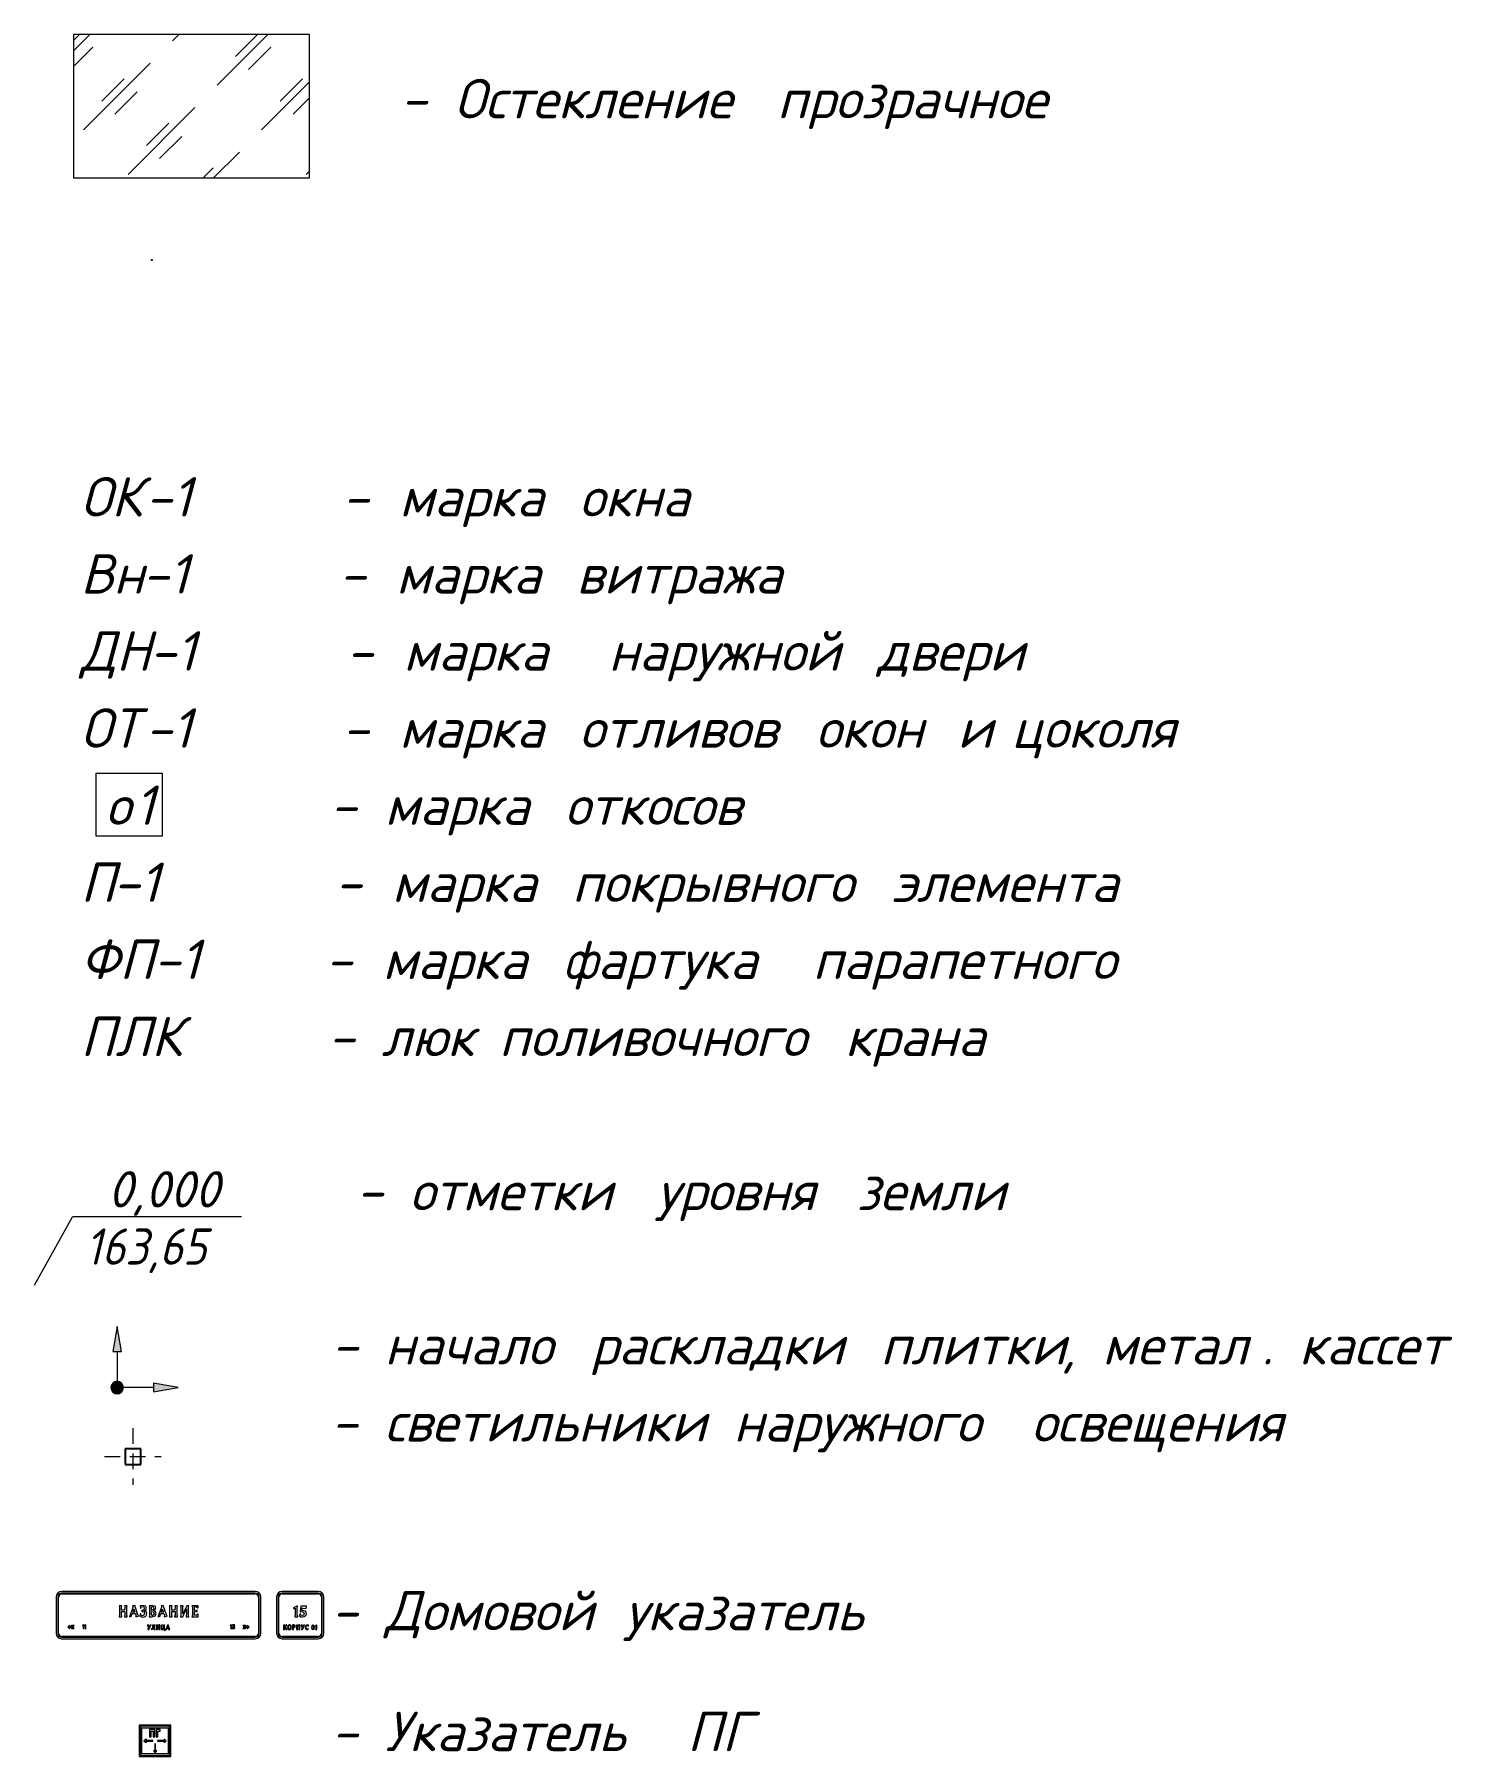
# Model space of a CAD drawing. Header units: millimetres. Extents: x 3914 to 443608, y -156176 to 78197.
# Drawn here: x 431755 to 440762, y -77274 to -66340 of the extents above; entities that cross this region are included whole.
import ezdxf

# ---------------------------------------------------------------- set-up
doc = ezdxf.new("R2010")
doc.units = ezdxf.units.MM
doc.linetypes.add('200_ШТРИХ__ш1_п0_6_', pattern=[160, 100, -60])
for name, color, linetype, lineweight in [('0-1', 7, 'Continuous', 9), ('A-ANNO-NOTE', 7, 'Continuous', 9), ('A-DETL', 7, 'Continuous', 9), ('A-DETL-1', 7, 'Continuous', 13), ('A-DETL-4', 7, 'Continuous', 13), ('A-DETL-GENF', 7, 'Continuous', 9), ('A-DETL-HDLN', 7, '200_ШТРИХ__ш1_п0_6_', 13), ('A-DETL-WIDE', 7, 'Continuous', 25), ('A-GENM', 7, 'Continuous', 9), ('G-ANNO-TEXT', 7, 'Continuous', 9)]:
    doc.layers.add(name, color=color, linetype=linetype, lineweight=lineweight)
doc.layers.add('A-DETL-GENF-6', color=7, linetype='Continuous', lineweight=5, true_color=0xc0c0c0)
doc.styles.add('ISOCPEUR_I_1', font='isocpeui.ttf', dxfattribs={"height": 230})
doc.styles.add('ISOCPEUR_I_2', font='isocpeui.ttf', dxfattribs={"width": 0.9, "height": 250})
doc.styles.add('ISOCPEUR_I_5', font='isocpeui.ttf', dxfattribs={"height": 125})

# ---------------------------------------------------------------- blocks, each defined once
blk = doc.blocks.new('Family - ___-17665052-АР2_Фасады_Условные обозначения')
at = {"layer": 'A-GENM'}
for p, q in [((4052, -17235), (4052, -17465)), ((4062, -17235), (4062, -17465)), ((4067, -17465), (4067, -17235)), ((5317, -17200), (4087, -17200)), ((5317, -17210), (4087, -17210)), ((4087, -17215), (5317, -17215)), ((5337, -17235), (5337, -17465)), ((5342, -17465), (5342, -17235)), ((5352, -17465), (5352, -17235)), ((5452, -17235), (5452, -17465)), ((5462, -17235), (5462, -17465)), ((5467, -17465), (5467, -17235)), ((5717, -17200), (5487, -17200)), ((5717, -17210), (5487, -17210)), ((5487, -17215), (5717, -17215)), ((5737, -17235), (5737, -17465)), ((5742, -17465), (5742, -17235)), ((5752, -17465), (5752, -17235)), ((4470, -17290), (4452, -17290)), ((4452, -17290), (4452, -17292)), ((4452, -17292), (4454, -17299)), ((4454, -17350), (4452, -17357)), ((4452, -17357), (4452, -17360)), ((4452, -17360), (4470, -17360)), ((4454, -17299), (4454, -17350)), ((4467, -17299), (4469, -17292)), ((4467, -17318), (4467, -17299)), ((4487, -17318), (4467, -17318)), ((4467, -17350), (4468, -17326)), ((4470, -17357), (4467, -17350)), ((4468, -17326), (4488, -17326)), ((4469, -17292), (4470, -17290)), ((4470, -17360), (4470, -17357)), ((4504, -17290), (4486, -17290)), ((4486, -17290), (4486, -17292)), ((4486, -17292), (4488, -17299)), ((4488, -17350), (4486, -17357)), ((4486, -17357), (4486, -17360)), ((4486, -17360), (4503, -17360)), ((4488, -17299), (4487, -17318)), ((4488, -17326), (4488, -17350)), ((4501, -17299), (4504, -17292)), ((4501, -17350), (4501, -17299)), ((4503, -17357), (4501, -17350)), ((4503, -17360), (4503, -17357)), ((4504, -17292), (4504, -17290)), ((4522, -17350), (4518, -17357)), ((4518, -17357), (4518, -17360)), ((4518, -17360), (4531, -17357)), ((4540, -17302), (4522, -17350)), ((4531, -17350), (4534, -17339)), ((4531, -17357), (4531, -17350)), ((4534, -17339), (4555, -17339)), ((4551, -17288), (4537, -17292)), ((4537, -17292), (4541, -17295)), ((4537, -17331), (4545, -17310)), ((4552, -17331), (4537, -17331)), ((4541, -17295), (4540, -17302)), ((4545, -17310), (4552, -17331)), ((4571, -17348), (4551, -17288)), ((4555, -17339), (4558, -17350)), ((4558, -17350), (4558, -17360)), ((4558, -17360), (4576, -17357)), ((4576, -17357), (4571, -17348)), ((4586, -17342), (4584, -17357)), ((4584, -17357), (4602, -17362)), ((4604, -17288), (4586, -17292)), ((4586, -17292), (4587, -17306)), ((4589, -17342), (4586, -17342)), ((4587, -17306), (4590, -17306)), ((4593, -17352), (4589, -17342)), ((4590, -17306), (4595, -17297)), ((4602, -17355), (4593, -17352)), ((4595, -17297), (4602, -17295)), ((4596, -17319), (4596, -17328)), ((4600, -17320), (4596, -17319)), ((4596, -17328), (4603, -17327)), ((4609, -17316), (4600, -17320)), ((4602, -17295), (4609, -17297)), ((4610, -17351), (4602, -17355)), ((4602, -17362), (4613, -17360)), ((4603, -17327), (4611, -17330)), ((4620, -17293), (4604, -17288)), ((4609, -17297), (4612, -17306)), ((4612, -17306), (4609, -17316)), ((4614, -17340), (4610, -17351)), ((4611, -17330), (4614, -17340)), ((4612, -17322), (4621, -17316)), ((4623, -17328), (4612, -17322)), ((4613, -17360), (4621, -17356)), ((4625, -17305), (4620, -17293)), ((4621, -17316), (4625, -17305)), ((4621, -17356), (4626, -17349)), ((4628, -17340), (4623, -17328)), ((4626, -17349), (4628, -17340)), ((4664, -17290), (4642, -17290)), ((4642, -17290), (4643, -17292)), ((4645, -17351), (4642, -17358)), ((4642, -17358), (4642, -17360)), ((4642, -17360), (4660, -17360)), ((4643, -17292), (4645, -17299)), ((4645, -17299), (4645, -17351)), ((4658, -17299), (4659, -17296)), ((4658, -17320), (4658, -17299)), ((4668, -17316), (4658, -17320)), ((4658, -17347), (4658, -17326)), ((4658, -17326), (4670, -17330)), ((4659, -17352), (4658, -17347)), ((4659, -17296), (4662, -17295)), ((4663, -17353), (4659, -17352)), ((4660, -17360), (4680, -17354)), ((4662, -17295), (4669, -17298)), ((4671, -17349), (4663, -17353)), ((4680, -17293), (4664, -17290)), ((4672, -17305), (4668, -17316)), ((4669, -17298), (4672, -17305)), ((4670, -17330), (4674, -17341)), ((4671, -17321), (4681, -17315)), ((4683, -17328), (4671, -17321)), ((4674, -17341), (4671, -17349)), ((4684, -17298), (4680, -17293)), ((4680, -17354), (4686, -17347)), ((4681, -17315), (4685, -17305)), ((4688, -17339), (4683, -17328)), ((4685, -17305), (4684, -17298)), ((4686, -17347), (4688, -17339)), ((4703, -17350), (4699, -17357)), ((4699, -17357), (4699, -17360)), ((4699, -17360), (4712, -17357)), ((4721, -17302), (4703, -17350)), ((4712, -17350), (4716, -17339)), ((4712, -17357), (4712, -17350)), ((4716, -17339), (4736, -17339)), ((4732, -17288), (4718, -17292)), ((4718, -17292), (4722, -17295)), ((4719, -17331), (4726, -17310)), ((4733, -17331), (4719, -17331)), ((4722, -17295), (4721, -17302)), ((4726, -17310), (4733, -17331)), ((4753, -17348), (4732, -17288)), ((4736, -17339), (4740, -17350)), ((4740, -17350), (4739, -17360)), ((4739, -17360), (4758, -17357)), ((4758, -17357), (4753, -17348)), ((4788, -17290), (4770, -17290)), ((4770, -17290), (4771, -17292)), ((4771, -17292), (4773, -17299)), ((4773, -17350), (4771, -17357)), ((4771, -17357), (4771, -17360)), ((4771, -17360), (4789, -17360)), ((4773, -17299), (4773, -17350)), ((4786, -17299), (4788, -17292)), ((4786, -17318), (4786, -17299)), ((4806, -17318), (4786, -17318)), ((4786, -17350), (4787, -17326)), ((4788, -17357), (4786, -17350)), ((4787, -17326), (4807, -17326)), ((4788, -17292), (4788, -17290)), ((4789, -17360), (4788, -17357)), ((4807, -17350), (4804, -17357)), ((4804, -17357), (4804, -17360)), ((4804, -17360), (4822, -17360)), ((4822, -17290), (4805, -17290)), ((4805, -17290), (4805, -17292)), ((4805, -17292), (4807, -17299)), ((4807, -17299), (4806, -17318)), ((4807, -17326), (4807, -17350)), ((4820, -17299), (4822, -17292)), ((4820, -17350), (4820, -17299)), ((4822, -17357), (4820, -17350)), ((4822, -17292), (4822, -17290)), ((4822, -17360), (4822, -17357)), ((4859, -17290), (4842, -17290)), ((4842, -17290), (4842, -17292)), ((4842, -17292), (4844, -17298)), ((4844, -17351), (4842, -17358)), ((4842, -17358), (4842, -17360)), ((4842, -17360), (4856, -17360)), ((4844, -17298), (4844, -17351)), ((4856, -17360), (4863, -17345)), ((4881, -17290), (4857, -17342)), ((4857, -17298), (4859, -17292)), ((4857, -17342), (4857, -17298)), ((4859, -17292), (4859, -17290)), ((4863, -17345), (4880, -17310)), ((4880, -17351), (4878, -17357)), ((4878, -17357), (4878, -17360)), ((4878, -17360), (4894, -17360)), ((4880, -17310), (4880, -17351)), ((4894, -17290), (4881, -17290)), ((4892, -17298), (4894, -17292)), ((4892, -17351), (4892, -17298)), ((4895, -17358), (4892, -17351)), ((4894, -17292), (4894, -17290)), ((4894, -17360), (4895, -17358)), ((4953, -17290), (4914, -17290)), ((4914, -17290), (4914, -17292)), ((4914, -17292), (4917, -17299)), ((4915, -17357), (4914, -17360)), ((4914, -17360), (4953, -17360)), ((4917, -17350), (4915, -17357)), ((4917, -17299), (4917, -17350)), ((4930, -17320), (4931, -17296)), ((4933, -17320), (4930, -17320)), ((4930, -17353), (4930, -17326)), ((4930, -17326), (4933, -17326)), ((4944, -17351), (4930, -17353)), ((4931, -17296), (4933, -17296)), ((4933, -17296), (4939, -17296)), ((4947, -17318), (4933, -17320)), ((4933, -17326), (4947, -17328)), ((4939, -17296), (4945, -17299)), ((4952, -17344), (4944, -17351)), ((4945, -17299), (4951, -17304)), ((4947, -17328), (4947, -17318)), ((4951, -17304), (4954, -17304)), ((4954, -17344), (4952, -17344)), ((4954, -17304), (4953, -17290)), ((4953, -17360), (4954, -17344)), ((5580, -17293), (5559, -17303)), ((5559, -17303), (5560, -17308)), ((5560, -17308), (5565, -17307)), ((5565, -17307), (5570, -17306)), ((5568, -17357), (5567, -17360)), ((5567, -17360), (5586, -17360)), ((5570, -17350), (5568, -17357)), ((5570, -17306), (5570, -17350)), ((5584, -17293), (5580, -17293)), ((5583, -17308), (5584, -17293)), ((5583, -17350), (5583, -17308)), ((5586, -17357), (5583, -17350)), ((5586, -17360), (5586, -17357)), ((5600, -17341), (5597, -17355)), ((5597, -17355), (5606, -17360)), ((5603, -17341), (5600, -17341)), ((5606, -17294), (5601, -17330)), ((5601, -17330), (5614, -17328)), ((5607, -17350), (5603, -17341)), ((5618, -17294), (5606, -17294)), ((5606, -17360), (5617, -17361)), ((5616, -17353), (5607, -17350)), ((5610, -17321), (5611, -17306)), ((5620, -17320), (5610, -17321)), ((5611, -17306), (5621, -17306)), ((5614, -17328), (5624, -17332)), ((5624, -17350), (5616, -17353)), ((5617, -17361), (5628, -17359)), ((5642, -17293), (5618, -17294)), ((5636, -17325), (5620, -17320)), ((5621, -17306), (5639, -17307)), ((5624, -17332), (5627, -17341)), ((5627, -17341), (5624, -17350)), ((5628, -17359), (5635, -17355)), ((5635, -17355), (5640, -17348)), ((5640, -17331), (5636, -17325)), ((5639, -17307), (5642, -17293)), ((5642, -17339), (5640, -17331)), ((5640, -17348), (5642, -17339)), ((5317, -17485), (4087, -17485)), ((4087, -17490), (5317, -17490)), ((4139, -17415), (4126, -17425)), ((4126, -17425), (4139, -17435)), ((4139, -17422), (4139, -17415)), ((4143, -17422), (4139, -17422)), ((4139, -17435), (4139, -17427)), ((4139, -17427), (4143, -17427)), ((4151, -17415), (4143, -17422)), ((4143, -17427), (4151, -17435)), ((4149, -17422), (4157, -17415)), ((4153, -17422), (4149, -17422)), ((4157, -17435), (4149, -17427)), ((4149, -17427), (4153, -17427)), ((4157, -17415), (4151, -17415)), ((4151, -17435), (4157, -17435)), ((4161, -17415), (4153, -17422)), ((4153, -17427), (4161, -17435)), ((4157, -17425), (4167, -17415)), ((4167, -17435), (4157, -17425)), ((4167, -17415), (4161, -17415)), ((4161, -17435), (4167, -17435)), ((4227, -17411), (4219, -17414)), ((4219, -17414), (4220, -17416)), ((4220, -17416), (4222, -17416)), ((4222, -17416), (4223, -17415)), ((4223, -17415), (4223, -17431)), ((4223, -17431), (4223, -17434)), ((4223, -17434), (4229, -17434)), ((4228, -17416), (4227, -17411)), ((4228, -17431), (4228, -17416)), ((4229, -17434), (4228, -17431)), ((4240, -17411), (4232, -17414)), ((4232, -17414), (4233, -17416)), ((4233, -17416), (4235, -17416)), ((4235, -17416), (4236, -17415)), ((4236, -17415), (4236, -17431)), ((4236, -17431), (4236, -17434)), ((4236, -17434), (4242, -17434)), ((4241, -17416), (4240, -17411)), ((4241, -17431), (4241, -17416)), ((4242, -17434), (4241, -17431)), ((4639, -17412), (4631, -17414)), ((4631, -17414), (4633, -17416)), ((4633, -17416), (4634, -17418)), ((4634, -17418), (4635, -17420)), ((4635, -17438), (4634, -17442)), ((4634, -17442), (4637, -17442)), ((4635, -17420), (4635, -17422)), ((4635, -17422), (4641, -17435)), ((4639, -17437), (4635, -17438)), ((4637, -17442), (4640, -17442)), ((4641, -17420), (4639, -17412)), ((4641, -17435), (4639, -17437)), ((4640, -17442), (4642, -17440)), ((4644, -17427), (4641, -17420)), ((4642, -17440), (4643, -17437)), ((4643, -17437), (4645, -17434)), ((4648, -17416), (4644, -17427)), ((4645, -17434), (4652, -17417)), ((4655, -17412), (4648, -17413)), ((4648, -17413), (4648, -17416)), ((4652, -17417), (4653, -17415)), ((4653, -17415), (4655, -17412)), ((4658, -17437), (4657, -17442)), ((4657, -17442), (4659, -17442)), ((4663, -17433), (4658, -17437)), ((4659, -17442), (4663, -17440)), ((4680, -17412), (4663, -17414)), ((4663, -17414), (4664, -17419)), ((4664, -17419), (4663, -17433)), ((4663, -17440), (4666, -17436)), ((4666, -17436), (4667, -17430)), ((4667, -17424), (4668, -17416)), ((4667, -17430), (4667, -17424)), ((4668, -17416), (4673, -17415)), ((4673, -17438), (4672, -17442)), ((4672, -17442), (4680, -17441)), ((4673, -17415), (4673, -17438)), ((4679, -17416), (4680, -17412)), ((4679, -17438), (4679, -17416)), ((4680, -17441), (4679, -17438)), ((4695, -17412), (4688, -17413)), ((4688, -17413), (4689, -17416)), ((4689, -17438), (4688, -17442)), ((4688, -17442), (4694, -17442)), ((4689, -17416), (4689, -17438)), ((4694, -17442), (4698, -17436)), ((4695, -17416), (4695, -17412)), ((4705, -17412), (4695, -17434)), ((4695, -17434), (4695, -17416)), ((4698, -17436), (4704, -17421)), ((4704, -17421), (4704, -17438)), ((4704, -17438), (4704, -17442)), ((4704, -17442), (4711, -17441)), ((4711, -17412), (4705, -17412)), ((4710, -17416), (4711, -17412)), ((4710, -17438), (4710, -17416)), ((4711, -17441), (4710, -17438)), ((4727, -17412), (4719, -17413)), ((4719, -17413), (4720, -17416)), ((4720, -17438), (4719, -17442)), ((4719, -17442), (4738, -17442)), ((4720, -17416), (4720, -17438)), ((4726, -17416), (4727, -17412)), ((4726, -17438), (4726, -17416)), ((4734, -17438), (4726, -17438)), ((4741, -17412), (4734, -17413)), ((4734, -17413), (4734, -17416)), ((4734, -17416), (4734, -17438)), ((4738, -17442), (4743, -17448)), ((4740, -17416), (4741, -17412)), ((4740, -17436), (4740, -17416)), ((4742, -17438), (4740, -17436)), ((4744, -17438), (4742, -17438)), ((4743, -17448), (4744, -17448)), ((4744, -17448), (4744, -17438)), ((4751, -17438), (4749, -17442)), ((4749, -17442), (4754, -17441)), ((4758, -17417), (4751, -17438)), ((4754, -17438), (4756, -17433)), ((4754, -17441), (4754, -17438)), ((4756, -17433), (4765, -17433)), ((4763, -17411), (4757, -17413)), ((4757, -17413), (4759, -17414)), ((4757, -17430), (4760, -17421)), ((4763, -17430), (4757, -17430)), ((4759, -17414), (4758, -17417)), ((4760, -17421), (4763, -17430)), ((4772, -17437), (4763, -17411)), ((4765, -17433), (4766, -17438)), ((4766, -17438), (4766, -17442)), ((4766, -17442), (4774, -17441)), ((4774, -17441), (4772, -17437)), ((5165, -17411), (5157, -17414)), ((5157, -17414), (5157, -17416)), ((5157, -17416), (5159, -17416)), ((5159, -17416), (5161, -17415)), ((5161, -17431), (5160, -17434)), ((5160, -17434), (5167, -17434)), ((5161, -17415), (5161, -17431)), ((5166, -17416), (5165, -17411)), ((5166, -17431), (5166, -17416)), ((5167, -17434), (5166, -17431)), ((5178, -17410), (5170, -17413)), ((5170, -17413), (5173, -17419)), ((5178, -17424), (5171, -17430)), ((5171, -17430), (5171, -17434)), ((5171, -17434), (5179, -17434)), ((5173, -17419), (5178, -17413)), ((5175, -17430), (5178, -17428)), ((5179, -17430), (5175, -17430)), ((5184, -17412), (5178, -17410)), ((5178, -17413), (5180, -17417)), ((5180, -17417), (5178, -17424)), ((5178, -17428), (5182, -17425)), ((5183, -17430), (5179, -17430)), ((5179, -17434), (5185, -17434)), ((5182, -17425), (5184, -17421)), ((5186, -17429), (5183, -17430)), ((5186, -17417), (5184, -17412)), ((5184, -17421), (5186, -17417)), ((5185, -17434), (5186, -17429)), ((5243, -17415), (5237, -17415)), ((5237, -17415), (5247, -17425)), ((5247, -17425), (5237, -17435)), ((5237, -17435), (5243, -17435)), ((5251, -17422), (5243, -17415)), ((5243, -17435), (5251, -17427)), ((5253, -17415), (5247, -17415)), ((5247, -17415), (5255, -17422)), ((5255, -17427), (5247, -17435)), ((5247, -17435), (5253, -17435)), ((5255, -17422), (5251, -17422)), ((5251, -17427), (5255, -17427)), ((5261, -17422), (5253, -17415)), ((5253, -17435), (5261, -17427)), ((5265, -17422), (5261, -17422)), ((5261, -17427), (5265, -17427)), ((5265, -17415), (5265, -17422)), ((5278, -17425), (5265, -17415)), ((5265, -17435), (5278, -17425)), ((5265, -17427), (5265, -17435)), ((5717, -17485), (5487, -17485)), ((5487, -17490), (5717, -17490)), ((5504, -17412), (5496, -17413)), ((5496, -17413), (5497, -17416)), ((5497, -17438), (5496, -17442)), ((5496, -17442), (5504, -17441)), ((5497, -17416), (5497, -17438)), ((5503, -17416), (5504, -17412)), ((5503, -17425), (5503, -17416)), ((5508, -17419), (5503, -17425)), ((5503, -17427), (5512, -17442)), ((5503, -17438), (5503, -17427)), ((5504, -17441), (5503, -17438)), ((5512, -17412), (5508, -17419)), ((5508, -17425), (5513, -17417)), ((5512, -17431), (5508, -17425)), ((5517, -17412), (5512, -17412)), ((5516, -17438), (5512, -17431)), ((5512, -17442), (5519, -17441)), ((5513, -17417), (5517, -17412)), ((5519, -17441), (5516, -17438)), ((5523, -17421), (5522, -17427)), ((5522, -17427), (5523, -17433)), ((5524, -17417), (5523, -17421)), ((5523, -17433), (5524, -17437)), ((5528, -17413), (5524, -17417)), ((5524, -17437), (5528, -17441)), ((5534, -17411), (5528, -17413)), ((5528, -17424), (5529, -17421)), ((5528, -17427), (5528, -17424)), ((5528, -17431), (5528, -17427)), ((5529, -17435), (5528, -17431)), ((5528, -17441), (5534, -17443)), ((5529, -17418), (5531, -17415)), ((5529, -17421), (5529, -17418)), ((5531, -17438), (5529, -17435)), ((5531, -17415), (5534, -17414)), ((5534, -17439), (5531, -17438)), ((5539, -17412), (5534, -17411)), ((5534, -17414), (5537, -17416)), ((5536, -17439), (5534, -17439)), ((5534, -17443), (5539, -17442)), ((5538, -17436), (5536, -17439)), ((5537, -17416), (5539, -17419)), ((5539, -17433), (5538, -17436)), ((5542, -17415), (5539, -17412)), ((5539, -17419), (5540, -17423)), ((5540, -17430), (5539, -17433)), ((5539, -17442), (5542, -17439)), ((5540, -17423), (5540, -17427)), ((5540, -17427), (5540, -17430)), ((5544, -17418), (5542, -17415)), ((5542, -17439), (5544, -17435)), ((5545, -17422), (5544, -17418)), ((5544, -17435), (5545, -17431)), ((5546, -17427), (5545, -17422)), ((5545, -17431), (5546, -17427)), ((5558, -17412), (5552, -17413)), ((5552, -17413), (5553, -17416)), ((5553, -17438), (5552, -17442)), ((5552, -17442), (5560, -17441)), ((5553, -17416), (5553, -17438)), ((5562, -17412), (5558, -17412)), ((5559, -17415), (5561, -17415)), ((5559, -17426), (5559, -17415)), ((5564, -17424), (5559, -17426)), ((5559, -17438), (5559, -17429)), ((5559, -17429), (5564, -17429)), ((5560, -17441), (5559, -17438)), ((5561, -17415), (5565, -17416)), ((5569, -17414), (5562, -17412)), ((5566, -17419), (5564, -17424)), ((5564, -17429), (5568, -17427)), ((5565, -17416), (5566, -17419)), ((5568, -17427), (5571, -17424)), ((5572, -17420), (5569, -17414)), ((5571, -17424), (5572, -17420)), ((5600, -17412), (5578, -17413)), ((5578, -17413), (5579, -17416)), ((5579, -17438), (5578, -17442)), ((5578, -17442), (5586, -17441)), ((5579, -17416), (5579, -17438)), ((5585, -17438), (5585, -17415)), ((5585, -17415), (5593, -17415)), ((5586, -17441), (5585, -17438)), ((5593, -17438), (5592, -17442)), ((5592, -17442), (5600, -17441)), ((5593, -17415), (5593, -17438)), ((5599, -17416), (5600, -17412)), ((5599, -17438), (5599, -17416)), ((5600, -17441), (5599, -17438)), ((5614, -17412), (5606, -17414)), ((5606, -17414), (5608, -17416)), ((5608, -17416), (5609, -17418)), ((5609, -17418), (5610, -17420)), ((5610, -17420), (5611, -17422)), ((5614, -17437), (5610, -17438)), ((5610, -17438), (5610, -17442)), ((5610, -17442), (5612, -17442)), ((5611, -17422), (5616, -17435)), ((5612, -17442), (5615, -17442)), ((5616, -17420), (5614, -17412)), ((5616, -17435), (5614, -17437)), ((5615, -17442), (5617, -17440)), ((5619, -17427), (5616, -17420)), ((5617, -17440), (5619, -17437)), ((5623, -17416), (5619, -17427)), ((5619, -17437), (5620, -17434)), ((5620, -17434), (5627, -17417)), ((5630, -17412), (5623, -17413)), ((5623, -17413), (5623, -17416)), ((5627, -17417), (5628, -17415)), ((5628, -17415), (5630, -17412)), ((5637, -17416), (5634, -17428)), ((5634, -17428), (5637, -17439)), ((5647, -17411), (5637, -17416)), ((5637, -17439), (5646, -17443)), ((5640, -17427), (5642, -17418)), ((5642, -17436), (5640, -17427)), ((5642, -17418), (5647, -17415)), ((5647, -17439), (5642, -17436)), ((5646, -17443), (5654, -17440)), ((5654, -17414), (5647, -17411)), ((5647, -17415), (5654, -17420)), ((5651, -17437), (5647, -17439)), ((5653, -17434), (5651, -17437)), ((5654, -17440), (5653, -17434)), ((5654, -17420), (5654, -17414)), ((5676, -17417), (5673, -17428)), ((5673, -17428), (5676, -17439)), ((5683, -17413), (5676, -17417)), ((5676, -17439), (5683, -17442)), ((5679, -17428), (5680, -17419)), ((5680, -17437), (5679, -17428)), ((5680, -17419), (5683, -17416)), ((5683, -17440), (5680, -17437)), ((5691, -17417), (5683, -17413)), ((5683, -17416), (5686, -17419)), ((5686, -17437), (5683, -17440)), ((5683, -17442), (5691, -17439)), ((5686, -17419), (5687, -17428)), ((5687, -17428), (5686, -17437)), ((5693, -17428), (5691, -17417)), ((5691, -17439), (5693, -17428)), ((5706, -17413), (5697, -17417)), ((5697, -17417), (5697, -17420)), ((5697, -17420), (5699, -17419)), ((5699, -17419), (5701, -17419)), ((5701, -17438), (5700, -17442)), ((5700, -17442), (5708, -17441)), ((5701, -17419), (5701, -17438)), ((5707, -17413), (5706, -17413)), ((5707, -17420), (5707, -17413)), ((5707, -17438), (5707, -17420)), ((5708, -17441), (5707, -17438)), ((4087, -17500), (5317, -17500)), ((5487, -17500), (5717, -17500))]:
    blk.add_line(p, q, dxfattribs=at)
for centre, radius, start, end in [((4087, -17235), 35, 90, 180), ((4087, -17235), 25, 90, 180), ((4087, -17235), 20, 90, 180), ((5317, -17235), 35, 0, 90), ((5317, -17235), 25, 0, 90), ((5317, -17235), 20, 0, 90), ((5487, -17235), 35, 90, 180), ((5487, -17235), 25, 90, 180), ((5487, -17235), 20, 90, 180), ((5717, -17235), 35, 360, 90), ((5717, -17235), 25, 0, 90), ((5717, -17235), 20, 0, 90), ((4087, -17465), 35, 180, 270), ((4087, -17465), 25, 180, 270), ((4087, -17465), 20, 180, 270), ((5317, -17465), 25, 270, 0), ((5317, -17465), 20, 270, 0), ((5317, -17465), 35, 270, 0), ((5487, -17465), 35, 180, 270), ((5487, -17465), 25, 180, 270), ((5487, -17465), 20, 180, 270), ((5717, -17465), 25, 270, 0), ((5717, -17465), 20, 270, 0), ((5717, -17465), 35, 270, 0)]:
    blk.add_arc(centre, radius, start, end, dxfattribs=at)
blk = doc.blocks.new('Family - ___-17665106-АР2_Фасады_Условные обозначения')
at = {"layer": '0-1'}
h = blk.add_hatch(color=256, dxfattribs=at)
h.paths.add_polyline_path([(4773, -18241), (4773, -18055), (4587, -18055), (4587, -18241)], flags=0)
h.paths.add_polyline_path([(4597, -18231), (4597, -18065), (4763, -18065), (4763, -18231)], flags=0)
h.paths.add_polyline_path([(4681, -18224), (4689, -18214), (4689, -18207), (4683, -18214), (4683, -18168), (4678, -18168), (4678, -18214), (4672, -18207), (4672, -18214)], flags=0)
h.paths.add_polyline_path([(4742, -18156), (4751, -18148), (4742, -18140), (4735, -18140), (4741, -18145), (4695, -18145), (4695, -18151), (4741, -18151), (4735, -18156)], flags=0)
h.paths.add_polyline_path([(4620, -18156), (4627, -18156), (4620, -18151), (4666, -18151), (4666, -18145), (4620, -18145), (4627, -18140), (4620, -18140), (4610, -18148)], flags=0)
h.paths.add_polyline_path([(4669, -18123), (4679, -18123), (4679, -18076), (4646, -18076), (4646, -18123), (4656, -18123), (4656, -18086), (4669, -18086)], flags=0)
h.paths.add_polyline_path([(4698, -18123), (4698, -18086), (4713, -18086), (4713, -18076), (4688, -18076), (4688, -18123)], flags=0)
at = {"layer": 'A-GENM'}
for p, q in [((4780, -18048), (4580, -18048)), ((4580, -18048), (4580, -18248)), ((4773, -18055), (4587, -18055)), ((4587, -18055), (4587, -18241)), ((4597, -18231), (4597, -18065)), ((4597, -18065), (4763, -18065)), ((4620, -18140), (4610, -18148)), ((4610, -18148), (4620, -18156)), ((4620, -18145), (4627, -18140)), ((4627, -18140), (4620, -18140)), ((4666, -18145), (4620, -18145)), ((4627, -18156), (4620, -18151)), ((4620, -18151), (4666, -18151)), ((4679, -18076), (4646, -18076)), ((4646, -18076), (4646, -18123)), ((4646, -18123), (4656, -18123)), ((4656, -18123), (4656, -18086)), ((4656, -18086), (4669, -18086)), ((4666, -18151), (4666, -18145)), ((4669, -18086), (4669, -18123)), ((4669, -18123), (4679, -18123)), ((4679, -18123), (4679, -18076)), ((4713, -18076), (4688, -18076)), ((4688, -18076), (4688, -18123)), ((4688, -18123), (4698, -18123)), ((4741, -18145), (4695, -18145)), ((4695, -18145), (4695, -18151)), ((4695, -18151), (4741, -18151)), ((4698, -18123), (4698, -18086)), ((4698, -18086), (4713, -18086)), ((4713, -18086), (4713, -18076)), ((4742, -18140), (4735, -18140)), ((4735, -18140), (4741, -18145)), ((4741, -18151), (4735, -18156)), ((4751, -18148), (4742, -18140)), ((4742, -18156), (4751, -18148)), ((4763, -18065), (4763, -18231)), ((4773, -18241), (4773, -18055)), ((4780, -18248), (4780, -18048)), ((4580, -18248), (4780, -18248)), ((4587, -18241), (4773, -18241)), ((4763, -18231), (4597, -18231)), ((4620, -18156), (4627, -18156)), ((4678, -18214), (4672, -18207)), ((4672, -18207), (4672, -18214)), ((4672, -18214), (4681, -18224)), ((4683, -18168), (4678, -18168)), ((4678, -18168), (4678, -18214)), ((4681, -18224), (4689, -18214)), ((4683, -18214), (4683, -18168)), ((4689, -18207), (4683, -18214)), ((4689, -18214), (4689, -18207)), ((4735, -18156), (4742, -18156))]:
    blk.add_line(p, q, dxfattribs=at)
blk = doc.blocks.new('ATP_Отметка аннотационная_Угол_ISO2_5 - ATP_Отметка аннатационная_Угол_ISO2_5-17238055-АР2_Фасады_Условные обозначения')
at = {"layer": 'A-ANNO-NOTE'}
blk.add_line((5230, -14821), (4155, -14821), dxfattribs=at)
at = {"layer": 'A-ANNO-NOTE', "insert": (4380, -14531), "char_height": 230, "width": 897.89, "attachment_point": 1, "style": 'ISOCPEUR_I_1'}
blk.add_mtext('0,000', dxfattribs=at)

msp = doc.modelspace()

# ---------------------------------------------------------------- hatches: boundary and pattern name
at = {"layer": 'A-DETL-GENF'}
for points in [[(432307.8, -74701.5), (432280.1, -74544.3), (432252.4, -74701.5)], [(432280.1, -74971.5), (432290.5, -74970.2), (432300.1, -74966.2), (432308.4, -74959.8), (432314.7, -74951.5), (432318.7, -74941.9), (432320.1, -74931.5), (432318.7, -74921.2), (432314.7, -74911.5), (432307.8, -74902.8), (432300.1, -74896.9), (432290.5, -74892.9), (432280.1, -74891.5), (432269.7, -74892.9), (432260.1, -74896.9), (432251.8, -74903.3), (432245.5, -74911.5), (432241.5, -74921.2), (432240.1, -74931.5), (432241.5, -74941.9), (432245.5, -74951.5), (432252.4, -74960.3), (432260.1, -74966.2), (432269.7, -74970.2)], [(432510.1, -74959.3), (432667.3, -74931.5), (432510.1, -74903.8), (432510.1, -74951.5)]]:
    msp.add_hatch(color=256, dxfattribs=at).paths.add_polyline_path(points, flags=0)
at = {"layer": 'A-DETL-GENF-6'}
h = msp.add_hatch(dxfattribs=at)
h.set_pattern_fill('FP_41', color=256, style=0, pattern_type=2)
h.set_pattern_definition([(45, (427740.73, -58926.33), (-282.843, 282.843), [200, -600]), (45, (427540.73, -59026.33), (-282.843, 282.843), [600, -200]), (45, (427940.73, -59126.33), (-282.843, 282.843), [200, -600])])
h.paths.add_polyline_path([(433502, -67250.9), (433502, -66340), (432002, -66340), (432002, -67250.9)], flags=0)

# ---------------------------------------------------------------- linework, layer by layer
at = {"layer": 'A-ANNO-NOTE'}
msp.add_line((431754.8, -74281.1), (431996.2, -73847.7), dxfattribs=at)
at = {"layer": 'A-DETL'}
for p, q in [((432280.1, -74544.3), (432252.4, -74701.5)), ((432307.8, -74701.5), (432280.1, -74544.3)), ((432252.4, -74701.5), (432307.8, -74701.5)), ((432667.3, -74931.5), (432510.1, -74903.8)), ((432510.1, -74903.8), (432510.1, -74959.3)), ((432510.1, -74959.3), (432667.3, -74931.5))]:
    msp.add_line(p, q, dxfattribs=at)
for start, end in [(0, 180), (180, 0)]:
    msp.add_arc((432280.1, -74931.5), 40, start, end, dxfattribs=at)
at = {"layer": 'A-DETL-1'}
for p, q in [((433502, -66340), (432002, -66340)), ((432002, -66340), (432002, -67250.9)), ((433502, -67250.9), (433502, -66340)), ((432002, -67250.9), (433502, -67250.9)), ((432146.8, -71030.2), (432566.8, -71030.2)), ((432146.8, -71430.2), (432146.8, -71030.2)), ((432566.8, -71030.2), (432566.8, -71430.2)), ((432566.8, -71430.2), (432146.8, -71430.2))]:
    msp.add_line(p, q, dxfattribs=at)
at = {"layer": 'A-DETL-4'}
for p, q in [((432497.4, -67769.4), (432502.4, -67769.4)), ((432497.4, -67774.4), (432497.4, -67769.4)), ((432502.4, -67774.4), (432497.4, -67774.4)), ((432502.4, -67769.4), (432502.4, -67774.4)), ((432280.1, -74701.5), (432280.1, -74891.5)), ((432510.1, -74931.5), (432320.1, -74931.5))]:
    msp.add_line(p, q, dxfattribs=at)
at = {"layer": 'A-DETL-HDLN'}
for p, q in [((432380.1, -75189.7), (432380.1, -75549.7)), ((432200.1, -75369.7), (432560.1, -75369.7))]:
    msp.add_line(p, q, dxfattribs=at)
at = {"layer": 'A-DETL-WIDE'}
for p, q in [((432430.1, -75319.7), (432330.1, -75319.7)), ((432330.1, -75319.7), (432330.1, -75419.7)), ((432430.1, -75419.7), (432430.1, -75319.7)), ((432330.1, -75419.7), (432430.1, -75419.7))]:
    msp.add_line(p, q, dxfattribs=at)

# ---------------------------------------------------------------- block references
at = {"layer": '0-1'}
for name in ['Family - ___-17665052-АР2_Фасады_Условные обозначения', 'Family - ___-17665106-АР2_Фасады_Условные обозначения']:
    msp.add_blockref(name, (427840.7, -59026.3), dxfattribs=at)
at = {"layer": 'A-ANNO-NOTE'}
msp.add_blockref('ATP_Отметка аннотационная_Угол_ISO2_5 - ATP_Отметка аннатационная_Угол_ISO2_5-17238055-АР2_Фасады_Условные обозначения', (427840.7, -59026.3), dxfattribs=at)

# ---------------------------------------------------------------- texts
at = {"layer": 'A-ANNO-NOTE', "insert": (432078.1, -73921.1), "char_height": 230, "width": 1042.194, "attachment_point": 1, "style": 'ISOCPEUR_I_2'}
msp.add_mtext('163,65', dxfattribs=at)
at = {"layer": 'G-ANNO-TEXT', "char_height": 250, "attachment_point": 1, "style": 'ISOCPEUR_I_5'}
for s, insert, width in [('Остекление', (434421.1, -66622.7), 2292.826), ('прозрачное', (436471.6, -66622.7), 2252.742), ('- ', (434077.1, -66622.7), 416.877), ('ОК', (432047.3, -69150.6), 497.046), ('-1      - ', (432457.4, -69150.6), 1956.118), ('марка', (434071.4, -69150.6), 1194.514), ('окна', (435215.7, -69150.6), 921.941), ('Вн', (432047.3, -69640.1), 472.996), ('-1      - ', (432437.6, -69640.1), 1956.118), ('марка', (434051.6, -69640.1), 1194.514), ('витража', (435195.9, -69640.1), 1731.645), ('ДН', (432047.3, -70129.5), 529.114), ('-1      - ', (432483.9, -70129.5), 1956.118), ('наружной', (435400.9, -70129.5), 1875.949), ('марка', (434097.9, -70129.5), 1194.514), ('двери', (437107.5, -70129.5), 1122.362), ('ОТ', (432047.3, -70619), 497.046), ('-1      - ', (432457.4, -70619), 1956.118), ('марка', (434071.4, -70619), 1194.514), ('отливов', (435215.7, -70619), 1627.426), ('окон', (436717.2, -70619), 897.89), ('\\fISOCPEUR|b0|i1|c204|p34|;и', (437616.8, -70619), 224.473), ('цоколя', (437960.8, -70619), 1370.886), ('1       - ', (432391.3, -71108.5), 1924.05), ('\\fISOCPEUR|b0|i1|c204|p34|;о', (432206.1, -71108.5), 224.472), ('марка', (433978.8, -71108.5), 1194.514), ('откосов', (435123.1, -71108.5), 1595.358), ('\\fISOCPEUR|b0|i1|c204|p34|;П', (432047.3, -71598), 248.523), ('-1       - ', (432252.4, -71598), 2148.523), ('марка', (434025.1, -71598), 1194.514), ('покрывного', (435169.4, -71598), 2268.776), ('элемента', (437200.1, -71598), 1899.999), ('ФП', (432047.3, -72087.5), 561.181), ('-1     - ', (432510.4, -72087.5), 1763.713), ('марка', (433965.6, -72087.5), 1194.514), ('фартука', (435109.9, -72087.5), 1731.645), ('парапетного', (436697.4, -72087.5), 2573.417), ('ПЛК', (432047.3, -72576.9), 745.569), ('люк', (433959, -72576.9), 713.502), ('поливочного', (434706.4, -72576.9), 2469.198), ('крана', (436902.4, -72576.9), 1170.464), ('      - ', (432662.5, -72576.9), 1571.307), ('           - ', (432047.3, -73555.9), 2533.332), ('отметки', (434137.6, -73555.9), 1707.594), ('уровня', (435705.2, -73555.9), 1346.835), ('земли', (436975.2, -73555.9), 1130.379), ('          - ', (432047.3, -74534.8), 2340.927), ('начало', (433978.8, -74534.8), 1394.936), ('раскладки', (435288.5, -74534.8), 2036.286), ('плитки', (437127.3, -74534.8), 1402.953), ('метал', (438536.2, -74534.8), 1226.582), ('кассет', (439786.4, -74534.8), 1362.869), (', ', (438284.9, -74534.8), 304.641), ('. ', (439548.3, -74534.8), 288.608), ('светильники', (433978.8, -75024.3), 2493.248), ('наружного', (436194.7, -75024.3), 2100.421), ('освещения', (438086.5, -75024.3), 2076.371), ('  - ', (433317.3, -75024.3), 801.687), ('Домовой', (433982, -76222.7), 1651.476), ('указатель', (435503.3, -76222.7), 2108.438), ('- ', (433638, -76222.7), 416.877), ('Указатель', (433982, -76990.2), 2132.489), ('ПГ', (435900.2, -76990.2), 472.996), ('- ', (433638, -76990.2), 416.877)]:
    msp.add_mtext(s, dxfattribs=dict(at, insert=insert, width=width))

doc.saveas('drawing.dxf')
